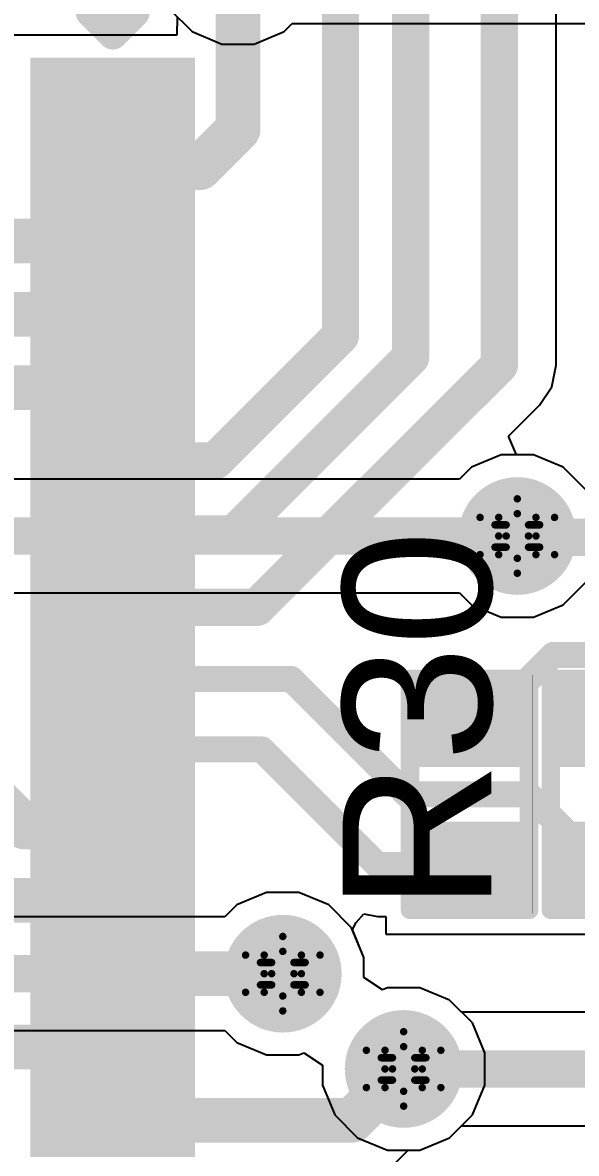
# Model space of a CAD drawing. Header units: inches. Extents: x -18 to 237, y -41 to 211.
# Drawn here: x 29.87 to 33.65, y 31.63 to 39.34 of the extents above; entities that cross this region are included whole.
import ezdxf

# ---------------------------------------------------------------- set-up
doc = ezdxf.new("R2010")
doc.units = ezdxf.units.IN
for name, color, linetype in [('Bottom Layer', 5, 'Continuous'), ('Bottom Solder', 6, 'Continuous'), ('Drill Drawing', 1, 'Continuous'), ('Top Layer', 1, 'Continuous'), ('Top Overlay', 2, 'Continuous'), ('Top Paste', 8, 'Continuous'), ('Top Solder', 216, 'Continuous'), ('Via Holes', 16, 'Continuous')]:
    doc.layers.add(name, color=color, linetype=linetype)
doc.styles.add('Arial', font='', dxfattribs={"height": 0.2})
doc.styles.get('Arial').set_extended_font_data('Arial')

# ---------------------------------------------------------------- blocks, each defined once
blk = doc.blocks.new('F0502_B_18_15T_R_17')
at = {"layer": 'Top Layer'}
for points in [[(-4.4, 1.81), (-4.1, 1.81), (-4.1, 0.89), (-4.4, 0.89)], [(-3.9, 1.81), (-3.6, 1.81), (-3.6, 0.89), (-3.9, 0.89)], [(-3.4, 1.81), (-3.1, 1.81), (-3.1, 0.89), (-3.4, 0.89)], [(-2.9, 1.81), (-2.6, 1.81), (-2.6, 0.89), (-2.9, 0.89)], [(-2.4, 1.81), (-2.1, 1.81), (-2.1, 0.89), (-2.4, 0.89)], [(-1.9, 1.81), (-1.6, 1.81), (-1.6, 0.89), (-1.9, 0.89)], [(-1.4, 1.81), (-1.1, 1.81), (-1.1, 0.89), (-1.4, 0.89)], [(-0.9, 1.81), (-0.6, 1.81), (-0.6, 0.89), (-0.9, 0.89)], [(-0.4, 1.81), (-0.1, 1.81), (-0.1, 0.89), (-0.4, 0.89)], [(0.1, 1.81), (0.4, 1.81), (0.4, 0.89), (0.1, 0.89)], [(0.6, 1.81), (0.9, 1.81), (0.9, 0.89), (0.6, 0.89)], [(1.1, 1.81), (1.4, 1.81), (1.4, 0.89), (1.1, 0.89)], [(1.6, 1.81), (1.9, 1.81), (1.9, 0.89), (1.6, 0.89)], [(2.1, 1.81), (2.4, 1.81), (2.4, 0.89), (2.1, 0.89)], [(2.6, 1.81), (2.9, 1.81), (2.9, 0.89), (2.6, 0.89)]]:
    blk.add_hatch(color=1, dxfattribs=at).paths.add_polyline_path(points)
at = {"layer": 'Top Paste'}
for points in [[(-4.4, 1.81), (-4.1, 1.81), (-4.1, 0.89), (-4.4, 0.89)], [(-3.9, 1.81), (-3.6, 1.81), (-3.6, 0.89), (-3.9, 0.89)], [(-3.4, 1.81), (-3.1, 1.81), (-3.1, 0.89), (-3.4, 0.89)], [(-2.9, 1.81), (-2.6, 1.81), (-2.6, 0.89), (-2.9, 0.89)], [(-2.4, 1.81), (-2.1, 1.81), (-2.1, 0.89), (-2.4, 0.89)], [(-1.9, 1.81), (-1.6, 1.81), (-1.6, 0.89), (-1.9, 0.89)], [(-1.4, 1.81), (-1.1, 1.81), (-1.1, 0.89), (-1.4, 0.89)], [(-0.9, 1.81), (-0.6, 1.81), (-0.6, 0.89), (-0.9, 0.89)], [(-0.4, 1.81), (-0.1, 1.81), (-0.1, 0.89), (-0.4, 0.89)], [(0.1, 1.81), (0.4, 1.81), (0.4, 0.89), (0.1, 0.89)], [(0.6, 1.81), (0.9, 1.81), (0.9, 0.89), (0.6, 0.89)], [(1.1, 1.81), (1.4, 1.81), (1.4, 0.89), (1.1, 0.89)], [(1.6, 1.81), (1.9, 1.81), (1.9, 0.89), (1.6, 0.89)], [(2.1, 1.81), (2.4, 1.81), (2.4, 0.89), (2.1, 0.89)], [(2.6, 1.81), (2.9, 1.81), (2.9, 0.89), (2.6, 0.89)]]:
    blk.add_hatch(color=8, dxfattribs=at).paths.add_polyline_path(points)
at = {"layer": 'Top Solder'}
for points in [[(-4.5016, 1.9116), (-3.9984, 1.9116), (-3.9984, 0.7884), (-4.5016, 0.7884)], [(-4.0016, 1.9116), (-3.4984, 1.9116), (-3.4984, 0.7884), (-4.0016, 0.7884)], [(-3.5016, 1.9116), (-2.9984, 1.9116), (-2.9984, 0.7884), (-3.5016, 0.7884)], [(-3.0016, 1.9116), (-2.4984, 1.9116), (-2.4984, 0.7884), (-3.0016, 0.7884)], [(-2.5016, 1.9116), (-1.9984, 1.9116), (-1.9984, 0.7884), (-2.5016, 0.7884)], [(-2.0016, 1.9116), (-1.4984, 1.9116), (-1.4984, 0.7884), (-2.0016, 0.7884)], [(-1.5016, 1.9116), (-0.9984, 1.9116), (-0.9984, 0.7884), (-1.5016, 0.7884)], [(-1.0016, 1.9116), (-0.4984, 1.9116), (-0.4984, 0.7884), (-1.0016, 0.7884)], [(-0.5016, 1.9116), (0.0016, 1.9116), (0.0016, 0.7884), (-0.5016, 0.7884)], [(-0.0016, 1.9116), (0.5016, 1.9116), (0.5016, 0.7884), (-0.0016, 0.7884)], [(0.4984, 1.9116), (1.0016, 1.9116), (1.0016, 0.7884), (0.4984, 0.7884)], [(0.9984, 1.9116), (1.5016, 1.9116), (1.5016, 0.7884), (0.9984, 0.7884)], [(1.4984, 1.9116), (2.0016, 1.9116), (2.0016, 0.7884), (1.4984, 0.7884)], [(1.9984, 1.9116), (2.5016, 1.9116), (2.5016, 0.7884), (1.9984, 0.7884)], [(2.4984, 1.9116), (3.0016, 1.9116), (3.0016, 0.7884), (2.4984, 0.7884)]]:
    blk.add_hatch(color=216, dxfattribs=at).paths.add_polyline_path(points)
at = {"layer": 'Top Overlay'}
for points in [[(-4.8088, 1.1976, 0.2, 0.2, 0), (-4.8088, 1.5024, 0.2, 0.2, 0)], [(-4.6564, 1.35, 0.2, 0.2, 0), (-4.8088, 1.5024, 0.2, 0.2, 0)], [(-4.8088, 1.1976, 0.2, 0.2, 0), (-4.6564, 1.35, 0.2, 0.2, 0)]]:
    blk.add_lwpolyline(points, format="xyseb", dxfattribs=at)
for points in [[(-4.8588, 1.5024, 0.1, 0.1, 1), (-4.7588, 1.5024, 0.1, 0.1, 1)], [(-4.8588, 1.5024, 0.1, 0.1, 1), (-4.7588, 1.5024, 0.1, 0.1, 1)], [(-4.7064, 1.35, 0.1, 0.1, 1), (-4.6064, 1.35, 0.1, 0.1, 1)], [(-4.7064, 1.35, 0.1, 0.1, 1), (-4.6064, 1.35, 0.1, 0.1, 1)], [(-4.8588, 1.1976, 0.1, 0.1, 1), (-4.7588, 1.1976, 0.1, 0.1, 1)], [(-4.8588, 1.1976, 0.1, 0.1, 1), (-4.7588, 1.1976, 0.1, 0.1, 1)]]:
    blk.add_lwpolyline(points, format="xyseb", close=True, dxfattribs=at)
blk = doc.blocks.new('R___0402_52')
at = {"layer": 'Top Layer'}
for points in [[(-0.6985, -0.3175), (-0.6985, 0.3175), (-0.2413, 0.3175), (-0.2413, -0.3175)], [(0.2413, -0.3175), (0.2413, 0.3175), (0.6985, 0.3175), (0.6985, -0.3175)]]:
    blk.add_hatch(color=1, dxfattribs=at).paths.add_polyline_path(points)
at = {"layer": 'Top Paste'}
for points in [[(-0.6985, -0.3175), (-0.6985, 0.3175), (-0.2413, 0.3175), (-0.2413, -0.3175)], [(0.2413, -0.3175), (0.2413, 0.3175), (0.6985, 0.3175), (0.6985, -0.3175)]]:
    blk.add_hatch(color=8, dxfattribs=at).paths.add_polyline_path(points)
at = {"layer": 'Top Solder'}
for points in [[(-0.7535, -0.3725), (-0.7535, 0.3725), (-0.1863, 0.3725), (-0.1863, -0.3725)], [(0.1863, -0.3725), (0.1863, 0.3725), (0.7535, 0.3725), (0.7535, -0.3725)]]:
    blk.add_hatch(color=216, dxfattribs=at).paths.add_polyline_path(points)
at = {"layer": 'Top Overlay'}
for points in [[(-0.7874, 0.4064, 0.127, 0.127, 0), (-0.7874, -0.4064, 0.127, 0.127, 0)], [(-0.7874, 0.4064, 0.127, 0.127, 0), (0.7874, 0.4064, 0.127, 0.127, 0)], [(0.7874, 0.4064, 0.127, 0.127, 0), (0.7874, -0.4064, 0.127, 0.127, 0)], [(-0.7874, -0.4064, 0.127, 0.127, 0), (0.7874, -0.4064, 0.127, 0.127, 0)], [(-0.8128, -0.4318, 0.00323, 0.00323, 0), (0.8128, -0.4318, 0.00323, 0.00323, 0)]]:
    blk.add_lwpolyline(points, format="xyseb", dxfattribs=at)
for points in [[(-0.8191, 0.4064, 0.0635, 0.0635, 1), (-0.7556, 0.4064, 0.0635, 0.0635, 1)], [(-0.8191, 0.4064, 0.0635, 0.0635, 1), (-0.7556, 0.4064, 0.0635, 0.0635, 1)], [(0.7556, 0.4064, 0.0635, 0.0635, 1), (0.8191, 0.4064, 0.0635, 0.0635, 1)], [(0.7556, 0.4064, 0.0635, 0.0635, 1), (0.8191, 0.4064, 0.0635, 0.0635, 1)], [(-0.8191, -0.4064, 0.0635, 0.0635, 1), (-0.7556, -0.4064, 0.0635, 0.0635, 1)], [(-0.8191, -0.4064, 0.0635, 0.0635, 1), (-0.7556, -0.4064, 0.0635, 0.0635, 1)], [(0.7556, -0.4064, 0.0635, 0.0635, 1), (0.8191, -0.4064, 0.0635, 0.0635, 1)], [(0.7556, -0.4064, 0.0635, 0.0635, 1), (0.8191, -0.4064, 0.0635, 0.0635, 1)], [(-0.8136, -0.4318, 0.00161, 0.00161, 1), (-0.812, -0.4318, 0.00161, 0.00161, 1)], [(0.812, -0.4318, 0.00161, 0.00161, 1), (0.8136, -0.4318, 0.00161, 0.00161, 1)]]:
    blk.add_lwpolyline(points, format="xyseb", close=True, dxfattribs=at)
blk = doc.blocks.new('R___0402_53')
at = {"layer": 'Top Layer'}
for points in [[(-0.6985, -0.3175), (-0.6985, 0.3175), (-0.2413, 0.3175), (-0.2413, -0.3175)], [(0.2413, -0.3175), (0.2413, 0.3175), (0.6985, 0.3175), (0.6985, -0.3175)]]:
    blk.add_hatch(color=1, dxfattribs=at).paths.add_polyline_path(points)
at = {"layer": 'Top Paste'}
for points in [[(-0.6985, -0.3175), (-0.6985, 0.3175), (-0.2413, 0.3175), (-0.2413, -0.3175)], [(0.2413, -0.3175), (0.2413, 0.3175), (0.6985, 0.3175), (0.6985, -0.3175)]]:
    blk.add_hatch(color=8, dxfattribs=at).paths.add_polyline_path(points)
at = {"layer": 'Top Solder'}
for points in [[(-0.7535, -0.3725), (-0.7535, 0.3725), (-0.1863, 0.3725), (-0.1863, -0.3725)], [(0.1863, -0.3725), (0.1863, 0.3725), (0.7535, 0.3725), (0.7535, -0.3725)]]:
    blk.add_hatch(color=216, dxfattribs=at).paths.add_polyline_path(points)
at = {"layer": 'Top Overlay'}
for points in [[(-0.7874, 0.4064, 0.127, 0.127, 0), (0.7874, 0.4064, 0.127, 0.127, 0)], [(-0.7874, 0.4064, 0.127, 0.127, 0), (-0.7874, -0.4064, 0.127, 0.127, 0)], [(0.7874, 0.4064, 0.127, 0.127, 0), (0.7874, -0.4064, 0.127, 0.127, 0)], [(-0.7874, -0.4064, 0.127, 0.127, 0), (0.7874, -0.4064, 0.127, 0.127, 0)], [(-0.8128, -0.4318, 0.00323, 0.00323, 0), (0.8128, -0.4318, 0.00323, 0.00323, 0)]]:
    blk.add_lwpolyline(points, format="xyseb", dxfattribs=at)
for points in [[(-0.8191, 0.4064, 0.0635, 0.0635, 1), (-0.7556, 0.4064, 0.0635, 0.0635, 1)], [(-0.8191, 0.4064, 0.0635, 0.0635, 1), (-0.7556, 0.4064, 0.0635, 0.0635, 1)], [(0.7556, 0.4064, 0.0635, 0.0635, 1), (0.8191, 0.4064, 0.0635, 0.0635, 1)], [(0.7556, 0.4064, 0.0635, 0.0635, 1), (0.8191, 0.4064, 0.0635, 0.0635, 1)], [(-0.8191, -0.4064, 0.0635, 0.0635, 1), (-0.7556, -0.4064, 0.0635, 0.0635, 1)], [(-0.8191, -0.4064, 0.0635, 0.0635, 1), (-0.7556, -0.4064, 0.0635, 0.0635, 1)], [(0.7556, -0.4064, 0.0635, 0.0635, 1), (0.8191, -0.4064, 0.0635, 0.0635, 1)], [(0.7556, -0.4064, 0.0635, 0.0635, 1), (0.8191, -0.4064, 0.0635, 0.0635, 1)], [(-0.8136, -0.4318, 0.00161, 0.00161, 1), (-0.812, -0.4318, 0.00161, 0.00161, 1)], [(0.812, -0.4318, 0.00161, 0.00161, 1), (0.8136, -0.4318, 0.00161, 0.00161, 1)]]:
    blk.add_lwpolyline(points, format="xyseb", close=True, dxfattribs=at)

msp = doc.modelspace()

# ---------------------------------------------------------------- hatches: boundary and pattern name
at = {"layer": 'Bottom Layer'}
h = msp.add_hatch(color=5, dxfattribs=at)
edge = h.paths.add_edge_path()
edge.add_arc((33.2486, 35.8394), 0.3, 0, 360)
h = msp.add_hatch(color=5, dxfattribs=at)
edge = h.paths.add_edge_path()
edge.add_arc((31.6484, 32.8525), 0.3, 0, 360)
h = msp.add_hatch(color=5, dxfattribs=at)
edge = h.paths.add_edge_path()
edge.add_arc((32.4729, 32.2025), 0.3, 0, 360)
at = {"layer": 'Bottom Solder'}
h = msp.add_hatch(color=6, dxfattribs=at)
edge = h.paths.add_edge_path()
edge.add_arc((33.2486, 35.8394), 0.4016, 0, 360)
h = msp.add_hatch(color=6, dxfattribs=at)
edge = h.paths.add_edge_path()
edge.add_arc((31.6484, 32.8525), 0.4016, 0, 360)
h = msp.add_hatch(color=6, dxfattribs=at)
edge = h.paths.add_edge_path()
edge.add_arc((32.4729, 32.2025), 0.4016, 0, 360)
at = {"layer": 'Top Layer'}
h = msp.add_hatch(color=1, dxfattribs=at)
edge = h.paths.add_edge_path()
edge.add_arc((33.2486, 35.8394), 0.3, 0, 360)
h = msp.add_hatch(color=1, dxfattribs=at)
edge = h.paths.add_edge_path()
edge.add_arc((31.6484, 32.8525), 0.3, 0, 360)
h = msp.add_hatch(color=1, dxfattribs=at)
edge = h.paths.add_edge_path()
edge.add_arc((32.4729, 32.2025), 0.3, 0, 360)
at = {"layer": 'Top Solder'}
h = msp.add_hatch(color=216, dxfattribs=at)
edge = h.paths.add_edge_path()
edge.add_arc((33.2486, 35.8394), 0.4016, 0, 360)
h = msp.add_hatch(color=216, dxfattribs=at)
edge = h.paths.add_edge_path()
edge.add_arc((31.6484, 32.8525), 0.4016, 0, 360)
h = msp.add_hatch(color=216, dxfattribs=at)
edge = h.paths.add_edge_path()
edge.add_arc((32.4729, 32.2025), 0.4016, 0, 360)
at = {"layer": 'Via Holes'}
h = msp.add_hatch(color=7, dxfattribs=at)
edge = h.paths.add_edge_path()
edge.add_arc((33.2486, 35.8394), 0.15, 0, 360)
h = msp.add_hatch(color=7, dxfattribs=at)
edge = h.paths.add_edge_path()
edge.add_arc((31.6484, 32.8525), 0.15, 0, 360)
h = msp.add_hatch(color=7, dxfattribs=at)
edge = h.paths.add_edge_path()
edge.add_arc((32.4729, 32.2025), 0.15, 0, 360)

# ---------------------------------------------------------------- linework, layer by layer
at = {"layer": 'Bottom Layer'}
for p, q in [((30.8739, 39.4372), (31.0298, 39.2813)), ((31.0298, 39.2813), (31.2334, 39.197)), ((31.4538, 39.197), (31.6574, 39.2813)), ((31.6574, 39.2813), (31.7127, 39.3366)), ((31.7127, 39.3366), (33.8701, 39.3366)), ((31.2334, 39.197), (31.4538, 39.197)), ((33.1384, 36.3934), (32.9348, 36.3091)), ((33.3588, 36.3934), (33.1384, 36.3934)), ((33.5624, 36.3091), (33.3588, 36.3934)), ((32.9348, 36.3091), (32.8536, 36.2279)), ((33.7183, 36.1532), (33.5624, 36.3091)), ((32.8536, 36.2279), (29.591, 36.2279)), ((33.5624, 35.3697), (33.7183, 35.5256)), ((29.7519, 35.4509), (32.8536, 35.4509)), ((32.8536, 35.4509), (32.9348, 35.3697)), ((32.9348, 35.3697), (33.1384, 35.2854)), ((33.3588, 35.2854), (33.5624, 35.3697)), ((33.1384, 35.2854), (33.3588, 35.2854)), ((31.5382, 33.4065), (31.3346, 33.3221)), ((31.7586, 33.4065), (31.5382, 33.4065)), ((31.9622, 33.3221), (31.7586, 33.4065)), ((31.3346, 33.3221), (31.2534, 33.2409)), ((32.1181, 33.1663), (31.9622, 33.3221)), ((31.2534, 33.2409), (29.4622, 33.2409)), ((32.2024, 32.9627), (32.1181, 33.1663)), ((32.2024, 32.8275), (32.2024, 32.9627)), ((32.3294, 32.7427), (32.2024, 32.8275)), ((32.3627, 32.7565), (32.3294, 32.7427)), ((32.5831, 32.7565), (32.3627, 32.7565)), ((32.7867, 32.6721), (32.5831, 32.7565)), ((32.8679, 32.5909), (32.7867, 32.6721)), ((34.4974, 32.5909), (32.8679, 32.5909)), ((29.3013, 32.464), (31.2534, 32.464)), ((31.2534, 32.464), (31.3346, 32.3828)), ((31.3346, 32.3828), (31.5382, 32.2985)), ((31.5382, 32.2985), (31.7586, 32.2985)), ((31.7586, 32.2985), (31.7919, 32.3123)), ((31.7919, 32.3123), (31.9189, 32.2274)), ((31.9189, 32.2274), (31.9189, 32.0923)), ((31.9189, 32.0923), (32.0033, 31.8887)), ((32.0033, 31.8887), (32.1591, 31.7328)), ((32.7867, 31.7328), (32.8679, 31.814)), ((32.8679, 31.814), (34.6583, 31.814)), ((32.1591, 31.7328), (32.3627, 31.6485)), ((32.5831, 31.6485), (32.7867, 31.7328)), ((32.3627, 31.6485), (32.5831, 31.6485))]:
    msp.add_line(p, q, dxfattribs=at)
for points in [[(29.591, 35.8394, 0.254, 0.254, 0), (33.2486, 35.8394, 0.254, 0.254, 0)], [(29.3013, 32.8525, 0.254, 0.254, 0), (31.6484, 32.8525, 0.254, 0.254, 0)], [(31.6484, 32.8525, 0.254, 0.254, 0), (31.6484, 32.8525, 0.254, 0.254, 0)], [(32.4729, 32.2025, 0.254, 0.254, 0), (34.6583, 32.2025, 0.254, 0.254, 0)]]:
    msp.add_lwpolyline(points, format="xyseb", dxfattribs=at)
for points in [[(33.1851, 35.8394, 0.127, 0.127, 1), (33.3121, 35.8394, 0.127, 0.127, 1)], [(31.5849, 32.8525, 0.127, 0.127, 1), (31.7119, 32.8525, 0.127, 0.127, 1)], [(31.5849, 32.8525, 0.127, 0.127, 1), (31.7119, 32.8525, 0.127, 0.127, 1)], [(31.5849, 32.8525, 0.127, 0.127, 1), (31.7119, 32.8525, 0.127, 0.127, 1)], [(32.4094, 32.2025, 0.127, 0.127, 1), (32.5364, 32.2025, 0.127, 0.127, 1)]]:
    msp.add_lwpolyline(points, format="xyseb", close=True, dxfattribs=at)
at = {"layer": 'Drill Drawing'}
for points in [[(33.1216, 35.9664, 0.0508, 0.0508, 0), (33.2486, 36.0934, 0.0508, 0.0508, 0)], [(33.2486, 36.0934, 0.0508, 0.0508, 0), (33.3756, 35.9664, 0.0508, 0.0508, 0)], [(32.9946, 35.9664, 0.0508, 0.0508, 0), (33.1216, 35.8394, 0.0508, 0.0508, 0)], [(32.9946, 35.9664, 0.0508, 0.0508, 0), (33.1216, 35.9664, 0.0508, 0.0508, 0)], [(33.1724, 35.9156, 0.0508, 0.0508, 0), (33.2486, 35.9918, 0.0508, 0.0508, 0)], [(33.2486, 35.9918, 0.0508, 0.0508, 0), (33.3248, 35.9156, 0.0508, 0.0508, 0)], [(33.3756, 35.9664, 0.0508, 0.0508, 0), (33.5026, 35.9664, 0.0508, 0.0508, 0)], [(33.3756, 35.8394, 0.0508, 0.0508, 0), (33.5026, 35.9664, 0.0508, 0.0508, 0)], [(33.0962, 35.9156, 0.0508, 0.0508, 0), (33.1724, 35.8394, 0.0508, 0.0508, 0)], [(33.0962, 35.9156, 0.0508, 0.0508, 0), (33.1724, 35.9156, 0.0508, 0.0508, 0)], [(33.3248, 35.9156, 0.0508, 0.0508, 0), (33.401, 35.9156, 0.0508, 0.0508, 0)], [(33.3248, 35.8394, 0.0508, 0.0508, 0), (33.401, 35.9156, 0.0508, 0.0508, 0)], [(32.9946, 35.7124, 0.0508, 0.0508, 0), (33.1216, 35.8394, 0.0508, 0.0508, 0)], [(33.0962, 35.7632, 0.0508, 0.0508, 0), (33.1724, 35.8394, 0.0508, 0.0508, 0)], [(33.3248, 35.8394, 0.0508, 0.0508, 0), (33.401, 35.7632, 0.0508, 0.0508, 0)], [(33.3756, 35.8394, 0.0508, 0.0508, 0), (33.5026, 35.7124, 0.0508, 0.0508, 0)], [(32.9946, 35.7124, 0.0508, 0.0508, 0), (33.1216, 35.7124, 0.0508, 0.0508, 0)], [(33.0962, 35.7632, 0.0508, 0.0508, 0), (33.1724, 35.7632, 0.0508, 0.0508, 0)], [(33.1216, 35.7124, 0.0508, 0.0508, 0), (33.2486, 35.5854, 0.0508, 0.0508, 0)], [(33.1724, 35.7632, 0.0508, 0.0508, 0), (33.2486, 35.687, 0.0508, 0.0508, 0)], [(33.2486, 35.687, 0.0508, 0.0508, 0), (33.3248, 35.7632, 0.0508, 0.0508, 0)], [(33.2486, 35.5854, 0.0508, 0.0508, 0), (33.3756, 35.7124, 0.0508, 0.0508, 0)], [(33.3248, 35.7632, 0.0508, 0.0508, 0), (33.401, 35.7632, 0.0508, 0.0508, 0)], [(33.3756, 35.7124, 0.0508, 0.0508, 0), (33.5026, 35.7124, 0.0508, 0.0508, 0)], [(31.5214, 32.9795, 0.0508, 0.0508, 0), (31.6484, 33.1065, 0.0508, 0.0508, 0)], [(31.6484, 33.1065, 0.0508, 0.0508, 0), (31.7754, 32.9795, 0.0508, 0.0508, 0)], [(31.5722, 32.9287, 0.0508, 0.0508, 0), (31.6484, 33.0049, 0.0508, 0.0508, 0)], [(31.6484, 33.0049, 0.0508, 0.0508, 0), (31.7246, 32.9287, 0.0508, 0.0508, 0)], [(31.3944, 32.9795, 0.0508, 0.0508, 0), (31.5214, 32.8525, 0.0508, 0.0508, 0)], [(31.3944, 32.9795, 0.0508, 0.0508, 0), (31.5214, 32.9795, 0.0508, 0.0508, 0)], [(31.496, 32.9287, 0.0508, 0.0508, 0), (31.5722, 32.8525, 0.0508, 0.0508, 0)], [(31.496, 32.9287, 0.0508, 0.0508, 0), (31.5722, 32.9287, 0.0508, 0.0508, 0)], [(31.7246, 32.9287, 0.0508, 0.0508, 0), (31.8008, 32.9287, 0.0508, 0.0508, 0)], [(31.7246, 32.8525, 0.0508, 0.0508, 0), (31.8008, 32.9287, 0.0508, 0.0508, 0)], [(31.7754, 32.9795, 0.0508, 0.0508, 0), (31.9024, 32.9795, 0.0508, 0.0508, 0)], [(31.7754, 32.8525, 0.0508, 0.0508, 0), (31.9024, 32.9795, 0.0508, 0.0508, 0)], [(31.3944, 32.7255, 0.0508, 0.0508, 0), (31.5214, 32.8525, 0.0508, 0.0508, 0)], [(31.496, 32.7763, 0.0508, 0.0508, 0), (31.5722, 32.8525, 0.0508, 0.0508, 0)], [(31.7246, 32.8525, 0.0508, 0.0508, 0), (31.8008, 32.7763, 0.0508, 0.0508, 0)], [(31.7754, 32.8525, 0.0508, 0.0508, 0), (31.9024, 32.7255, 0.0508, 0.0508, 0)], [(31.496, 32.7763, 0.0508, 0.0508, 0), (31.5722, 32.7763, 0.0508, 0.0508, 0)], [(31.5722, 32.7763, 0.0508, 0.0508, 0), (31.6484, 32.7001, 0.0508, 0.0508, 0)], [(31.6484, 32.7001, 0.0508, 0.0508, 0), (31.7246, 32.7763, 0.0508, 0.0508, 0)], [(31.7246, 32.7763, 0.0508, 0.0508, 0), (31.8008, 32.7763, 0.0508, 0.0508, 0)], [(31.3944, 32.7255, 0.0508, 0.0508, 0), (31.5214, 32.7255, 0.0508, 0.0508, 0)], [(31.5214, 32.7255, 0.0508, 0.0508, 0), (31.6484, 32.5985, 0.0508, 0.0508, 0)], [(31.6484, 32.5985, 0.0508, 0.0508, 0), (31.7754, 32.7255, 0.0508, 0.0508, 0)], [(31.7754, 32.7255, 0.0508, 0.0508, 0), (31.9024, 32.7255, 0.0508, 0.0508, 0)], [(32.3459, 32.3295, 0.0508, 0.0508, 0), (32.4729, 32.4565, 0.0508, 0.0508, 0)], [(32.4729, 32.4565, 0.0508, 0.0508, 0), (32.5999, 32.3295, 0.0508, 0.0508, 0)], [(32.2189, 32.3295, 0.0508, 0.0508, 0), (32.3459, 32.2025, 0.0508, 0.0508, 0)], [(32.2189, 32.3295, 0.0508, 0.0508, 0), (32.3459, 32.3295, 0.0508, 0.0508, 0)], [(32.3967, 32.2787, 0.0508, 0.0508, 0), (32.4729, 32.3549, 0.0508, 0.0508, 0)], [(32.4729, 32.3549, 0.0508, 0.0508, 0), (32.5491, 32.2787, 0.0508, 0.0508, 0)], [(32.5999, 32.3295, 0.0508, 0.0508, 0), (32.7269, 32.3295, 0.0508, 0.0508, 0)], [(32.5999, 32.2025, 0.0508, 0.0508, 0), (32.7269, 32.3295, 0.0508, 0.0508, 0)], [(32.3205, 32.2787, 0.0508, 0.0508, 0), (32.3967, 32.2025, 0.0508, 0.0508, 0)], [(32.3205, 32.2787, 0.0508, 0.0508, 0), (32.3967, 32.2787, 0.0508, 0.0508, 0)], [(32.5491, 32.2787, 0.0508, 0.0508, 0), (32.6253, 32.2787, 0.0508, 0.0508, 0)], [(32.5491, 32.2025, 0.0508, 0.0508, 0), (32.6253, 32.2787, 0.0508, 0.0508, 0)], [(32.2189, 32.0755, 0.0508, 0.0508, 0), (32.3459, 32.2025, 0.0508, 0.0508, 0)], [(32.3205, 32.1263, 0.0508, 0.0508, 0), (32.3967, 32.2025, 0.0508, 0.0508, 0)], [(32.5491, 32.2025, 0.0508, 0.0508, 0), (32.6253, 32.1263, 0.0508, 0.0508, 0)], [(32.5999, 32.2025, 0.0508, 0.0508, 0), (32.7269, 32.0755, 0.0508, 0.0508, 0)], [(32.3205, 32.1263, 0.0508, 0.0508, 0), (32.3967, 32.1263, 0.0508, 0.0508, 0)], [(32.3967, 32.1263, 0.0508, 0.0508, 0), (32.4729, 32.0501, 0.0508, 0.0508, 0)], [(32.4729, 32.0501, 0.0508, 0.0508, 0), (32.5491, 32.1263, 0.0508, 0.0508, 0)], [(32.5491, 32.1263, 0.0508, 0.0508, 0), (32.6253, 32.1263, 0.0508, 0.0508, 0)], [(32.2189, 32.0755, 0.0508, 0.0508, 0), (32.3459, 32.0755, 0.0508, 0.0508, 0)], [(32.3459, 32.0755, 0.0508, 0.0508, 0), (32.4729, 31.9485, 0.0508, 0.0508, 0)], [(32.4729, 31.9485, 0.0508, 0.0508, 0), (32.5999, 32.0755, 0.0508, 0.0508, 0)], [(32.5999, 32.0755, 0.0508, 0.0508, 0), (32.7269, 32.0755, 0.0508, 0.0508, 0)]]:
    msp.add_lwpolyline(points, format="xyseb", dxfattribs=at)
for points in [[(33.2359, 36.0934, 0.0254, 0.0254, 1), (33.2613, 36.0934, 0.0254, 0.0254, 1)], [(33.2359, 36.0934, 0.0254, 0.0254, 1), (33.2613, 36.0934, 0.0254, 0.0254, 1)], [(32.9819, 35.9664, 0.0254, 0.0254, 1), (33.0073, 35.9664, 0.0254, 0.0254, 1)], [(32.9819, 35.9664, 0.0254, 0.0254, 1), (33.0073, 35.9664, 0.0254, 0.0254, 1)], [(33.1089, 35.9664, 0.0254, 0.0254, 1), (33.1343, 35.9664, 0.0254, 0.0254, 1)], [(33.1089, 35.9664, 0.0254, 0.0254, 1), (33.1343, 35.9664, 0.0254, 0.0254, 1)], [(33.2359, 35.9918, 0.0254, 0.0254, 1), (33.2613, 35.9918, 0.0254, 0.0254, 1)], [(33.2359, 35.9918, 0.0254, 0.0254, 1), (33.2613, 35.9918, 0.0254, 0.0254, 1)], [(33.3629, 35.9664, 0.0254, 0.0254, 1), (33.3883, 35.9664, 0.0254, 0.0254, 1)], [(33.3629, 35.9664, 0.0254, 0.0254, 1), (33.3883, 35.9664, 0.0254, 0.0254, 1)], [(33.4899, 35.9664, 0.0254, 0.0254, 1), (33.5153, 35.9664, 0.0254, 0.0254, 1)], [(33.4899, 35.9664, 0.0254, 0.0254, 1), (33.5153, 35.9664, 0.0254, 0.0254, 1)], [(33.0835, 35.9156, 0.0254, 0.0254, 1), (33.1089, 35.9156, 0.0254, 0.0254, 1)], [(33.0835, 35.9156, 0.0254, 0.0254, 1), (33.1089, 35.9156, 0.0254, 0.0254, 1)], [(33.1597, 35.9156, 0.0254, 0.0254, 1), (33.1851, 35.9156, 0.0254, 0.0254, 1)], [(33.1597, 35.9156, 0.0254, 0.0254, 1), (33.1851, 35.9156, 0.0254, 0.0254, 1)], [(33.3121, 35.9156, 0.0254, 0.0254, 1), (33.3375, 35.9156, 0.0254, 0.0254, 1)], [(33.3121, 35.9156, 0.0254, 0.0254, 1), (33.3375, 35.9156, 0.0254, 0.0254, 1)], [(33.3883, 35.9156, 0.0254, 0.0254, 1), (33.4137, 35.9156, 0.0254, 0.0254, 1)], [(33.3883, 35.9156, 0.0254, 0.0254, 1), (33.4137, 35.9156, 0.0254, 0.0254, 1)], [(33.1089, 35.8394, 0.0254, 0.0254, 1), (33.1343, 35.8394, 0.0254, 0.0254, 1)], [(33.1089, 35.8394, 0.0254, 0.0254, 1), (33.1343, 35.8394, 0.0254, 0.0254, 1)], [(33.1597, 35.8394, 0.0254, 0.0254, 1), (33.1851, 35.8394, 0.0254, 0.0254, 1)], [(33.1597, 35.8394, 0.0254, 0.0254, 1), (33.1851, 35.8394, 0.0254, 0.0254, 1)], [(33.3121, 35.8394, 0.0254, 0.0254, 1), (33.3375, 35.8394, 0.0254, 0.0254, 1)], [(33.3121, 35.8394, 0.0254, 0.0254, 1), (33.3375, 35.8394, 0.0254, 0.0254, 1)], [(33.3629, 35.8394, 0.0254, 0.0254, 1), (33.3883, 35.8394, 0.0254, 0.0254, 1)], [(33.3629, 35.8394, 0.0254, 0.0254, 1), (33.3883, 35.8394, 0.0254, 0.0254, 1)], [(32.9819, 35.7124, 0.0254, 0.0254, 1), (33.0073, 35.7124, 0.0254, 0.0254, 1)], [(32.9819, 35.7124, 0.0254, 0.0254, 1), (33.0073, 35.7124, 0.0254, 0.0254, 1)], [(33.0835, 35.7632, 0.0254, 0.0254, 1), (33.1089, 35.7632, 0.0254, 0.0254, 1)], [(33.0835, 35.7632, 0.0254, 0.0254, 1), (33.1089, 35.7632, 0.0254, 0.0254, 1)], [(33.1089, 35.7124, 0.0254, 0.0254, 1), (33.1343, 35.7124, 0.0254, 0.0254, 1)], [(33.1089, 35.7124, 0.0254, 0.0254, 1), (33.1343, 35.7124, 0.0254, 0.0254, 1)], [(33.1597, 35.7632, 0.0254, 0.0254, 1), (33.1851, 35.7632, 0.0254, 0.0254, 1)], [(33.1597, 35.7632, 0.0254, 0.0254, 1), (33.1851, 35.7632, 0.0254, 0.0254, 1)], [(33.3121, 35.7632, 0.0254, 0.0254, 1), (33.3375, 35.7632, 0.0254, 0.0254, 1)], [(33.3121, 35.7632, 0.0254, 0.0254, 1), (33.3375, 35.7632, 0.0254, 0.0254, 1)], [(33.3629, 35.7124, 0.0254, 0.0254, 1), (33.3883, 35.7124, 0.0254, 0.0254, 1)], [(33.3629, 35.7124, 0.0254, 0.0254, 1), (33.3883, 35.7124, 0.0254, 0.0254, 1)], [(33.3883, 35.7632, 0.0254, 0.0254, 1), (33.4137, 35.7632, 0.0254, 0.0254, 1)], [(33.3883, 35.7632, 0.0254, 0.0254, 1), (33.4137, 35.7632, 0.0254, 0.0254, 1)], [(33.4899, 35.7124, 0.0254, 0.0254, 1), (33.5153, 35.7124, 0.0254, 0.0254, 1)], [(33.4899, 35.7124, 0.0254, 0.0254, 1), (33.5153, 35.7124, 0.0254, 0.0254, 1)], [(33.2359, 35.687, 0.0254, 0.0254, 1), (33.2613, 35.687, 0.0254, 0.0254, 1)], [(33.2359, 35.687, 0.0254, 0.0254, 1), (33.2613, 35.687, 0.0254, 0.0254, 1)], [(33.2359, 35.5854, 0.0254, 0.0254, 1), (33.2613, 35.5854, 0.0254, 0.0254, 1)], [(33.2359, 35.5854, 0.0254, 0.0254, 1), (33.2613, 35.5854, 0.0254, 0.0254, 1)], [(31.6357, 33.1065, 0.0254, 0.0254, 1), (31.6611, 33.1065, 0.0254, 0.0254, 1)], [(31.6357, 33.1065, 0.0254, 0.0254, 1), (31.6611, 33.1065, 0.0254, 0.0254, 1)], [(31.6357, 33.0049, 0.0254, 0.0254, 1), (31.6611, 33.0049, 0.0254, 0.0254, 1)], [(31.6357, 33.0049, 0.0254, 0.0254, 1), (31.6611, 33.0049, 0.0254, 0.0254, 1)], [(31.3817, 32.9795, 0.0254, 0.0254, 1), (31.4071, 32.9795, 0.0254, 0.0254, 1)], [(31.3817, 32.9795, 0.0254, 0.0254, 1), (31.4071, 32.9795, 0.0254, 0.0254, 1)], [(31.4833, 32.9287, 0.0254, 0.0254, 1), (31.5087, 32.9287, 0.0254, 0.0254, 1)], [(31.4833, 32.9287, 0.0254, 0.0254, 1), (31.5087, 32.9287, 0.0254, 0.0254, 1)], [(31.5087, 32.9795, 0.0254, 0.0254, 1), (31.5341, 32.9795, 0.0254, 0.0254, 1)], [(31.5087, 32.9795, 0.0254, 0.0254, 1), (31.5341, 32.9795, 0.0254, 0.0254, 1)], [(31.5595, 32.9287, 0.0254, 0.0254, 1), (31.5849, 32.9287, 0.0254, 0.0254, 1)], [(31.5595, 32.9287, 0.0254, 0.0254, 1), (31.5849, 32.9287, 0.0254, 0.0254, 1)], [(31.7119, 32.9287, 0.0254, 0.0254, 1), (31.7373, 32.9287, 0.0254, 0.0254, 1)], [(31.7119, 32.9287, 0.0254, 0.0254, 1), (31.7373, 32.9287, 0.0254, 0.0254, 1)], [(31.7627, 32.9795, 0.0254, 0.0254, 1), (31.7881, 32.9795, 0.0254, 0.0254, 1)], [(31.7627, 32.9795, 0.0254, 0.0254, 1), (31.7881, 32.9795, 0.0254, 0.0254, 1)], [(31.7881, 32.9287, 0.0254, 0.0254, 1), (31.8135, 32.9287, 0.0254, 0.0254, 1)], [(31.7881, 32.9287, 0.0254, 0.0254, 1), (31.8135, 32.9287, 0.0254, 0.0254, 1)], [(31.8897, 32.9795, 0.0254, 0.0254, 1), (31.9151, 32.9795, 0.0254, 0.0254, 1)], [(31.8897, 32.9795, 0.0254, 0.0254, 1), (31.9151, 32.9795, 0.0254, 0.0254, 1)], [(31.5087, 32.8525, 0.0254, 0.0254, 1), (31.5341, 32.8525, 0.0254, 0.0254, 1)], [(31.5087, 32.8525, 0.0254, 0.0254, 1), (31.5341, 32.8525, 0.0254, 0.0254, 1)], [(31.5595, 32.8525, 0.0254, 0.0254, 1), (31.5849, 32.8525, 0.0254, 0.0254, 1)], [(31.5595, 32.8525, 0.0254, 0.0254, 1), (31.5849, 32.8525, 0.0254, 0.0254, 1)], [(31.7119, 32.8525, 0.0254, 0.0254, 1), (31.7373, 32.8525, 0.0254, 0.0254, 1)], [(31.7119, 32.8525, 0.0254, 0.0254, 1), (31.7373, 32.8525, 0.0254, 0.0254, 1)], [(31.7627, 32.8525, 0.0254, 0.0254, 1), (31.7881, 32.8525, 0.0254, 0.0254, 1)], [(31.7627, 32.8525, 0.0254, 0.0254, 1), (31.7881, 32.8525, 0.0254, 0.0254, 1)], [(31.4833, 32.7763, 0.0254, 0.0254, 1), (31.5087, 32.7763, 0.0254, 0.0254, 1)], [(31.4833, 32.7763, 0.0254, 0.0254, 1), (31.5087, 32.7763, 0.0254, 0.0254, 1)], [(31.5595, 32.7763, 0.0254, 0.0254, 1), (31.5849, 32.7763, 0.0254, 0.0254, 1)], [(31.5595, 32.7763, 0.0254, 0.0254, 1), (31.5849, 32.7763, 0.0254, 0.0254, 1)], [(31.7119, 32.7763, 0.0254, 0.0254, 1), (31.7373, 32.7763, 0.0254, 0.0254, 1)], [(31.7119, 32.7763, 0.0254, 0.0254, 1), (31.7373, 32.7763, 0.0254, 0.0254, 1)], [(31.7881, 32.7763, 0.0254, 0.0254, 1), (31.8135, 32.7763, 0.0254, 0.0254, 1)], [(31.7881, 32.7763, 0.0254, 0.0254, 1), (31.8135, 32.7763, 0.0254, 0.0254, 1)], [(31.3817, 32.7255, 0.0254, 0.0254, 1), (31.4071, 32.7255, 0.0254, 0.0254, 1)], [(31.3817, 32.7255, 0.0254, 0.0254, 1), (31.4071, 32.7255, 0.0254, 0.0254, 1)], [(31.5087, 32.7255, 0.0254, 0.0254, 1), (31.5341, 32.7255, 0.0254, 0.0254, 1)], [(31.5087, 32.7255, 0.0254, 0.0254, 1), (31.5341, 32.7255, 0.0254, 0.0254, 1)], [(31.6357, 32.7001, 0.0254, 0.0254, 1), (31.6611, 32.7001, 0.0254, 0.0254, 1)], [(31.6357, 32.7001, 0.0254, 0.0254, 1), (31.6611, 32.7001, 0.0254, 0.0254, 1)], [(31.7627, 32.7255, 0.0254, 0.0254, 1), (31.7881, 32.7255, 0.0254, 0.0254, 1)], [(31.7627, 32.7255, 0.0254, 0.0254, 1), (31.7881, 32.7255, 0.0254, 0.0254, 1)], [(31.8897, 32.7255, 0.0254, 0.0254, 1), (31.9151, 32.7255, 0.0254, 0.0254, 1)], [(31.8897, 32.7255, 0.0254, 0.0254, 1), (31.9151, 32.7255, 0.0254, 0.0254, 1)], [(31.6357, 32.5985, 0.0254, 0.0254, 1), (31.6611, 32.5985, 0.0254, 0.0254, 1)], [(31.6357, 32.5985, 0.0254, 0.0254, 1), (31.6611, 32.5985, 0.0254, 0.0254, 1)], [(32.4602, 32.4565, 0.0254, 0.0254, 1), (32.4856, 32.4565, 0.0254, 0.0254, 1)], [(32.4602, 32.4565, 0.0254, 0.0254, 1), (32.4856, 32.4565, 0.0254, 0.0254, 1)], [(32.2062, 32.3295, 0.0254, 0.0254, 1), (32.2316, 32.3295, 0.0254, 0.0254, 1)], [(32.2062, 32.3295, 0.0254, 0.0254, 1), (32.2316, 32.3295, 0.0254, 0.0254, 1)], [(32.3332, 32.3295, 0.0254, 0.0254, 1), (32.3586, 32.3295, 0.0254, 0.0254, 1)], [(32.3332, 32.3295, 0.0254, 0.0254, 1), (32.3586, 32.3295, 0.0254, 0.0254, 1)], [(32.4602, 32.3549, 0.0254, 0.0254, 1), (32.4856, 32.3549, 0.0254, 0.0254, 1)], [(32.4602, 32.3549, 0.0254, 0.0254, 1), (32.4856, 32.3549, 0.0254, 0.0254, 1)], [(32.5872, 32.3295, 0.0254, 0.0254, 1), (32.6126, 32.3295, 0.0254, 0.0254, 1)], [(32.5872, 32.3295, 0.0254, 0.0254, 1), (32.6126, 32.3295, 0.0254, 0.0254, 1)], [(32.7142, 32.3295, 0.0254, 0.0254, 1), (32.7396, 32.3295, 0.0254, 0.0254, 1)], [(32.7142, 32.3295, 0.0254, 0.0254, 1), (32.7396, 32.3295, 0.0254, 0.0254, 1)], [(32.3078, 32.2787, 0.0254, 0.0254, 1), (32.3332, 32.2787, 0.0254, 0.0254, 1)], [(32.3078, 32.2787, 0.0254, 0.0254, 1), (32.3332, 32.2787, 0.0254, 0.0254, 1)], [(32.384, 32.2787, 0.0254, 0.0254, 1), (32.4094, 32.2787, 0.0254, 0.0254, 1)], [(32.384, 32.2787, 0.0254, 0.0254, 1), (32.4094, 32.2787, 0.0254, 0.0254, 1)], [(32.5364, 32.2787, 0.0254, 0.0254, 1), (32.5618, 32.2787, 0.0254, 0.0254, 1)], [(32.5364, 32.2787, 0.0254, 0.0254, 1), (32.5618, 32.2787, 0.0254, 0.0254, 1)], [(32.6126, 32.2787, 0.0254, 0.0254, 1), (32.638, 32.2787, 0.0254, 0.0254, 1)], [(32.6126, 32.2787, 0.0254, 0.0254, 1), (32.638, 32.2787, 0.0254, 0.0254, 1)], [(32.3332, 32.2025, 0.0254, 0.0254, 1), (32.3586, 32.2025, 0.0254, 0.0254, 1)], [(32.3332, 32.2025, 0.0254, 0.0254, 1), (32.3586, 32.2025, 0.0254, 0.0254, 1)], [(32.384, 32.2025, 0.0254, 0.0254, 1), (32.4094, 32.2025, 0.0254, 0.0254, 1)], [(32.384, 32.2025, 0.0254, 0.0254, 1), (32.4094, 32.2025, 0.0254, 0.0254, 1)], [(32.5364, 32.2025, 0.0254, 0.0254, 1), (32.5618, 32.2025, 0.0254, 0.0254, 1)], [(32.5364, 32.2025, 0.0254, 0.0254, 1), (32.5618, 32.2025, 0.0254, 0.0254, 1)], [(32.5872, 32.2025, 0.0254, 0.0254, 1), (32.6126, 32.2025, 0.0254, 0.0254, 1)], [(32.5872, 32.2025, 0.0254, 0.0254, 1), (32.6126, 32.2025, 0.0254, 0.0254, 1)], [(32.3078, 32.1263, 0.0254, 0.0254, 1), (32.3332, 32.1263, 0.0254, 0.0254, 1)], [(32.3078, 32.1263, 0.0254, 0.0254, 1), (32.3332, 32.1263, 0.0254, 0.0254, 1)], [(32.384, 32.1263, 0.0254, 0.0254, 1), (32.4094, 32.1263, 0.0254, 0.0254, 1)], [(32.384, 32.1263, 0.0254, 0.0254, 1), (32.4094, 32.1263, 0.0254, 0.0254, 1)], [(32.5364, 32.1263, 0.0254, 0.0254, 1), (32.5618, 32.1263, 0.0254, 0.0254, 1)], [(32.5364, 32.1263, 0.0254, 0.0254, 1), (32.5618, 32.1263, 0.0254, 0.0254, 1)], [(32.6126, 32.1263, 0.0254, 0.0254, 1), (32.638, 32.1263, 0.0254, 0.0254, 1)], [(32.6126, 32.1263, 0.0254, 0.0254, 1), (32.638, 32.1263, 0.0254, 0.0254, 1)], [(32.2062, 32.0755, 0.0254, 0.0254, 1), (32.2316, 32.0755, 0.0254, 0.0254, 1)], [(32.2062, 32.0755, 0.0254, 0.0254, 1), (32.2316, 32.0755, 0.0254, 0.0254, 1)], [(32.3332, 32.0755, 0.0254, 0.0254, 1), (32.3586, 32.0755, 0.0254, 0.0254, 1)], [(32.3332, 32.0755, 0.0254, 0.0254, 1), (32.3586, 32.0755, 0.0254, 0.0254, 1)], [(32.4602, 32.0501, 0.0254, 0.0254, 1), (32.4856, 32.0501, 0.0254, 0.0254, 1)], [(32.4602, 32.0501, 0.0254, 0.0254, 1), (32.4856, 32.0501, 0.0254, 0.0254, 1)], [(32.5872, 32.0755, 0.0254, 0.0254, 1), (32.6126, 32.0755, 0.0254, 0.0254, 1)], [(32.5872, 32.0755, 0.0254, 0.0254, 1), (32.6126, 32.0755, 0.0254, 0.0254, 1)], [(32.7142, 32.0755, 0.0254, 0.0254, 1), (32.7396, 32.0755, 0.0254, 0.0254, 1)], [(32.7142, 32.0755, 0.0254, 0.0254, 1), (32.7396, 32.0755, 0.0254, 0.0254, 1)], [(32.4602, 31.9485, 0.0254, 0.0254, 1), (32.4856, 31.9485, 0.0254, 0.0254, 1)], [(32.4602, 31.9485, 0.0254, 0.0254, 1), (32.4856, 31.9485, 0.0254, 0.0254, 1)]]:
    msp.add_lwpolyline(points, format="xyseb", close=True, dxfattribs=at)
at = {"layer": 'Top Layer'}
for p, q in [((33.5144, 37.0064), (33.5144, 46.6433)), ((30.9276, 39.3835), (30.9254, 39.2565)), ((30.9254, 39.2565), (29.7742, 39.2565)), ((33.4848, 36.8578), (33.5144, 37.0064)), ((33.4006, 36.7317), (33.4848, 36.8578)), ((33.1892, 36.5204), (33.4006, 36.7317)), ((33.2418, 36.3934), (33.1892, 36.5204)), ((33.3588, 36.3934), (33.2418, 36.3934)), ((33.5624, 36.3091), (33.3588, 36.3934)), ((33.6527, 36.2188), (33.5624, 36.3091)), ((32.1497, 33.2024), (32.2019, 33.262)), ((32.2019, 33.262), (32.2948, 33.2436)), ((32.123, 33.1545), (32.1497, 33.2024)), ((32.2948, 33.2436), (32.3512, 33.2436)), ((32.3512, 33.2436), (32.3512, 33.1233)), ((32.2024, 32.9627), (32.123, 33.1545)), ((32.3512, 33.1233), (34.4551, 33.1233)), ((32.2024, 32.8275), (32.2024, 32.9627)), ((32.3294, 32.7427), (32.2024, 32.8275)), ((32.3627, 32.7565), (32.3294, 32.7427)), ((32.5831, 32.7565), (32.3627, 32.7565)), ((32.7867, 32.6721), (32.5831, 32.7565)), ((32.9426, 32.5163), (32.7867, 32.6721)), ((33.0269, 32.3127), (32.9426, 32.5163)), ((33.0269, 32.0923), (33.0269, 32.3127)), ((32.9426, 31.8887), (33.0269, 32.0923)), ((32.7867, 31.7328), (32.9426, 31.8887)), ((32.5831, 31.6485), (32.7867, 31.7328)), ((32.4159, 31.5595), (32.5049, 31.6485)), ((32.5049, 31.6485), (32.5831, 31.6485))]:
    msp.add_line(p, q, dxfattribs=at)
for points in [[(32.5211, 37.0597, 0.254, 0.254, 0), (32.5211, 48.644, 0.254, 0.254, 0)], [(32.0418, 37.2069, 0.254, 0.254, 0), (32.0418, 47.4584, 0.254, 0.254, 0)], [(33.1259, 37.0064, 0.254, 0.254, 0), (33.1259, 47.0383, 0.254, 0.254, 0)], [(31.3436, 38.6143, 0.3048, 0.3048, 0), (31.3436, 39.751, 0.3048, 0.3048, 0)], [(31.0818, 38.3525, 0.3048, 0.3048, 0), (31.3436, 38.6143, 0.3048, 0.3048, 0)], [(30.4882, 38.3525, 0.3048, 0.3048, 0), (31.0818, 38.3525, 0.3048, 0.3048, 0)], [(28.9865, 37.8525, 0.3048, 0.3048, 0), (30.4882, 37.8525, 0.3048, 0.3048, 0)], [(28.4865, 37.3525, 0.3048, 0.3048, 0), (30.4882, 37.3525, 0.3048, 0.3048, 0)], [(31.1874, 36.3525, 0.254, 0.254, 0), (32.0418, 37.2069, 0.254, 0.254, 0)], [(31.3138, 35.8525, 0.254, 0.254, 0), (32.5211, 37.0597, 0.254, 0.254, 0)], [(31.4719, 35.3525, 0.254, 0.254, 0), (33.1259, 37.0064, 0.254, 0.254, 0)], [(24.9936, 36.8525, 0.3048, 0.3048, 0), (30.4882, 36.8525, 0.3048, 0.3048, 0)], [(30.4882, 36.3525, 0.254, 0.254, 0), (31.1874, 36.3525, 0.254, 0.254, 0)], [(30.4882, 35.8525, 0.254, 0.254, 0), (31.3138, 35.8525, 0.254, 0.254, 0)], [(33.2486, 35.8394, 0.254, 0.254, 0), (33.2576, 35.8304, 0.254, 0.254, 0)], [(33.2576, 35.8304, 0.254, 0.254, 0), (34.5909, 35.8304, 0.254, 0.254, 0)], [(30.4882, 35.3525, 0.254, 0.254, 0), (31.4719, 35.3525, 0.254, 0.254, 0)], [(33.0116, 34.5457, 0.1778, 0.1778, 0), (33.4942, 35.0283, 0.1778, 0.1778, 0)], [(33.4942, 35.0283, 0.1778, 0.1778, 0), (34.8595, 35.0283, 0.1778, 0.1778, 0)], [(30.4882, 34.8525, 0.1778, 0.1778, 0), (30.5182, 34.8225, 0.1778, 0.1778, 0)], [(30.499, 34.8632, 0.1778, 0.1778, 0), (31.706, 34.8632, 0.1778, 0.1778, 0)], [(31.706, 34.8632, 0.1778, 0.1778, 0), (32.4935, 34.0758, 0.1778, 0.1778, 0)], [(29.1382, 34.6025, 0.3048, 0.3048, 0), (29.8882, 33.8525, 0.3048, 0.3048, 0)], [(32.9227, 34.5457, 0.1778, 0.1778, 0), (33.0116, 34.5457, 0.1778, 0.1778, 0)], [(30.4882, 34.3525, 0.1778, 0.1778, 0), (30.5188, 34.383, 0.1778, 0.1778, 0)], [(30.4882, 34.3525, 0.1778, 0.1778, 0), (30.5078, 34.3329, 0.1778, 0.1778, 0)], [(30.5188, 34.383, 0.1778, 0.1778, 0), (31.5049, 34.383, 0.1778, 0.1778, 0)], [(31.5049, 34.383, 0.1778, 0.1778, 0), (32.2948, 33.5932, 0.1778, 0.1778, 0)], [(32.4935, 34.0758, 0.1778, 0.1778, 0), (33.3248, 34.0758, 0.1778, 0.1778, 0)], [(33.3248, 34.0758, 0.1778, 0.1778, 0), (33.7947, 33.6059, 0.1778, 0.1778, 0)], [(29.8882, 33.8525, 0.3048, 0.3048, 0), (30.4882, 33.8525, 0.3048, 0.3048, 0)], [(32.2948, 33.5932, 0.1778, 0.1778, 0), (33.1132, 33.5932, 0.1778, 0.1778, 0)], [(27.7882, 33.3525, 0.3048, 0.3048, 0), (30.4882, 33.3525, 0.3048, 0.3048, 0)], [(30.4882, 32.8525, 0.3048, 0.3048, 0), (31.6484, 32.8525, 0.3048, 0.3048, 0)], [(27.3883, 32.3525, 0.3048, 0.3048, 0), (30.4882, 32.3525, 0.3048, 0.3048, 0)], [(32.1229, 31.8525, 0.3048, 0.3048, 0), (32.4729, 32.2025, 0.3048, 0.3048, 0)], [(30.4882, 31.8525, 0.3048, 0.3048, 0), (32.1229, 31.8525, 0.3048, 0.3048, 0)]]:
    msp.add_lwpolyline(points, format="xyseb", dxfattribs=at)
for points in [[(31.2674, 38.6143, 0.1524, 0.1524, 1), (31.4198, 38.6143, 0.1524, 0.1524, 1)], [(31.2674, 38.6143, 0.1524, 0.1524, 1), (31.4198, 38.6143, 0.1524, 0.1524, 1)], [(30.412, 38.3525, 0.1524, 0.1524, 1), (30.5644, 38.3525, 0.1524, 0.1524, 1)], [(31.0056, 38.3525, 0.1524, 0.1524, 1), (31.158, 38.3525, 0.1524, 0.1524, 1)], [(31.0056, 38.3525, 0.1524, 0.1524, 1), (31.158, 38.3525, 0.1524, 0.1524, 1)], [(30.412, 37.8525, 0.1524, 0.1524, 1), (30.5644, 37.8525, 0.1524, 0.1524, 1)], [(30.412, 37.3525, 0.1524, 0.1524, 1), (30.5644, 37.3525, 0.1524, 0.1524, 1)], [(31.9783, 37.2069, 0.127, 0.127, 1), (32.1053, 37.2069, 0.127, 0.127, 1)], [(31.9783, 37.2069, 0.127, 0.127, 1), (32.1053, 37.2069, 0.127, 0.127, 1)], [(32.4576, 37.0597, 0.127, 0.127, 1), (32.5846, 37.0597, 0.127, 0.127, 1)], [(32.4576, 37.0597, 0.127, 0.127, 1), (32.5846, 37.0597, 0.127, 0.127, 1)], [(33.0624, 37.0064, 0.127, 0.127, 1), (33.1894, 37.0064, 0.127, 0.127, 1)], [(33.0624, 37.0064, 0.127, 0.127, 1), (33.1894, 37.0064, 0.127, 0.127, 1)], [(30.412, 36.8525, 0.1524, 0.1524, 1), (30.5644, 36.8525, 0.1524, 0.1524, 1)], [(30.4247, 36.3525, 0.127, 0.127, 1), (30.5517, 36.3525, 0.127, 0.127, 1)], [(31.1239, 36.3525, 0.127, 0.127, 1), (31.2509, 36.3525, 0.127, 0.127, 1)], [(31.1239, 36.3525, 0.127, 0.127, 1), (31.2509, 36.3525, 0.127, 0.127, 1)], [(30.4247, 35.8525, 0.127, 0.127, 1), (30.5517, 35.8525, 0.127, 0.127, 1)], [(31.2503, 35.8525, 0.127, 0.127, 1), (31.3773, 35.8525, 0.127, 0.127, 1)], [(31.2503, 35.8525, 0.127, 0.127, 1), (31.3773, 35.8525, 0.127, 0.127, 1)], [(33.1851, 35.8394, 0.127, 0.127, 1), (33.3121, 35.8394, 0.127, 0.127, 1)], [(33.1941, 35.8304, 0.127, 0.127, 1), (33.3211, 35.8304, 0.127, 0.127, 1)], [(33.1941, 35.8304, 0.127, 0.127, 1), (33.3211, 35.8304, 0.127, 0.127, 1)], [(30.4247, 35.3525, 0.127, 0.127, 1), (30.5517, 35.3525, 0.127, 0.127, 1)], [(31.4084, 35.3525, 0.127, 0.127, 1), (31.5354, 35.3525, 0.127, 0.127, 1)], [(31.4084, 35.3525, 0.127, 0.127, 1), (31.5354, 35.3525, 0.127, 0.127, 1)], [(33.4497, 35.0283, 0.0889, 0.0889, 1), (33.5386, 35.0283, 0.0889, 0.0889, 1)], [(33.4497, 35.0283, 0.0889, 0.0889, 1), (33.5386, 35.0283, 0.0889, 0.0889, 1)], [(30.4438, 34.8525, 0.0889, 0.0889, 1), (30.5327, 34.8525, 0.0889, 0.0889, 1)], [(30.4545, 34.8632, 0.0889, 0.0889, 1), (30.5434, 34.8632, 0.0889, 0.0889, 1)], [(30.4737, 34.8225, 0.0889, 0.0889, 1), (30.5626, 34.8225, 0.0889, 0.0889, 1)], [(31.6616, 34.8632, 0.0889, 0.0889, 1), (31.7505, 34.8632, 0.0889, 0.0889, 1)], [(31.6616, 34.8632, 0.0889, 0.0889, 1), (31.7505, 34.8632, 0.0889, 0.0889, 1)], [(32.8782, 34.5457, 0.0889, 0.0889, 1), (32.9671, 34.5457, 0.0889, 0.0889, 1)], [(32.9671, 34.5457, 0.0889, 0.0889, 1), (33.056, 34.5457, 0.0889, 0.0889, 1)], [(32.9671, 34.5457, 0.0889, 0.0889, 1), (33.056, 34.5457, 0.0889, 0.0889, 1)], [(30.4438, 34.3525, 0.0889, 0.0889, 1), (30.5327, 34.3525, 0.0889, 0.0889, 1)], [(30.4438, 34.3525, 0.0889, 0.0889, 1), (30.5327, 34.3525, 0.0889, 0.0889, 1)], [(30.4633, 34.3329, 0.0889, 0.0889, 1), (30.5522, 34.3329, 0.0889, 0.0889, 1)], [(30.4743, 34.383, 0.0889, 0.0889, 1), (30.5632, 34.383, 0.0889, 0.0889, 1)], [(30.4743, 34.383, 0.0889, 0.0889, 1), (30.5632, 34.383, 0.0889, 0.0889, 1)], [(31.4605, 34.383, 0.0889, 0.0889, 1), (31.5494, 34.383, 0.0889, 0.0889, 1)], [(31.4605, 34.383, 0.0889, 0.0889, 1), (31.5494, 34.383, 0.0889, 0.0889, 1)], [(32.4491, 34.0758, 0.0889, 0.0889, 1), (32.538, 34.0758, 0.0889, 0.0889, 1)], [(32.4491, 34.0758, 0.0889, 0.0889, 1), (32.538, 34.0758, 0.0889, 0.0889, 1)], [(33.2803, 34.0758, 0.0889, 0.0889, 1), (33.3693, 34.0758, 0.0889, 0.0889, 1)], [(33.2803, 34.0758, 0.0889, 0.0889, 1), (33.3693, 34.0758, 0.0889, 0.0889, 1)], [(29.812, 33.8525, 0.1524, 0.1524, 1), (29.9644, 33.8525, 0.1524, 0.1524, 1)], [(29.812, 33.8525, 0.1524, 0.1524, 1), (29.9644, 33.8525, 0.1524, 0.1524, 1)], [(30.412, 33.8525, 0.1524, 0.1524, 1), (30.5644, 33.8525, 0.1524, 0.1524, 1)], [(32.2503, 33.5932, 0.0889, 0.0889, 1), (32.3392, 33.5932, 0.0889, 0.0889, 1)], [(32.2503, 33.5932, 0.0889, 0.0889, 1), (32.3392, 33.5932, 0.0889, 0.0889, 1)], [(33.0687, 33.5932, 0.0889, 0.0889, 1), (33.1576, 33.5932, 0.0889, 0.0889, 1)], [(30.412, 33.3525, 0.1524, 0.1524, 1), (30.5644, 33.3525, 0.1524, 0.1524, 1)], [(30.412, 32.8525, 0.1524, 0.1524, 1), (30.5644, 32.8525, 0.1524, 0.1524, 1)], [(31.5722, 32.8525, 0.1524, 0.1524, 1), (31.7246, 32.8525, 0.1524, 0.1524, 1)], [(30.412, 32.3525, 0.1524, 0.1524, 1), (30.5644, 32.3525, 0.1524, 0.1524, 1)], [(32.3967, 32.2025, 0.1524, 0.1524, 1), (32.5491, 32.2025, 0.1524, 0.1524, 1)], [(30.412, 31.8525, 0.1524, 0.1524, 1), (30.5644, 31.8525, 0.1524, 0.1524, 1)], [(32.0467, 31.8525, 0.1524, 0.1524, 1), (32.1991, 31.8525, 0.1524, 0.1524, 1)], [(32.0467, 31.8525, 0.1524, 0.1524, 1), (32.1991, 31.8525, 0.1524, 0.1524, 1)]]:
    msp.add_lwpolyline(points, format="xyseb", close=True, dxfattribs=at)

# ---------------------------------------------------------------- block references
for name, p, rotation in [('F0502_B_18_15T_R_17', (29.1382, 34.6025), 270), ('R___0402_52', (32.9227, 34.0758), 90), ('R___0402_53', (33.8836, 34.0758), 90)]:
    msp.add_blockref(name, p, dxfattribs=dict(rotation=rotation))

# ---------------------------------------------------------------- texts
at = {"layer": 'Top Overlay', "style": 'Arial'}
msp.add_text('R30', height=1.016, rotation=90, dxfattribs=at).set_placement((33.0722, 33.2757))

doc.saveas('drawing.dxf')
